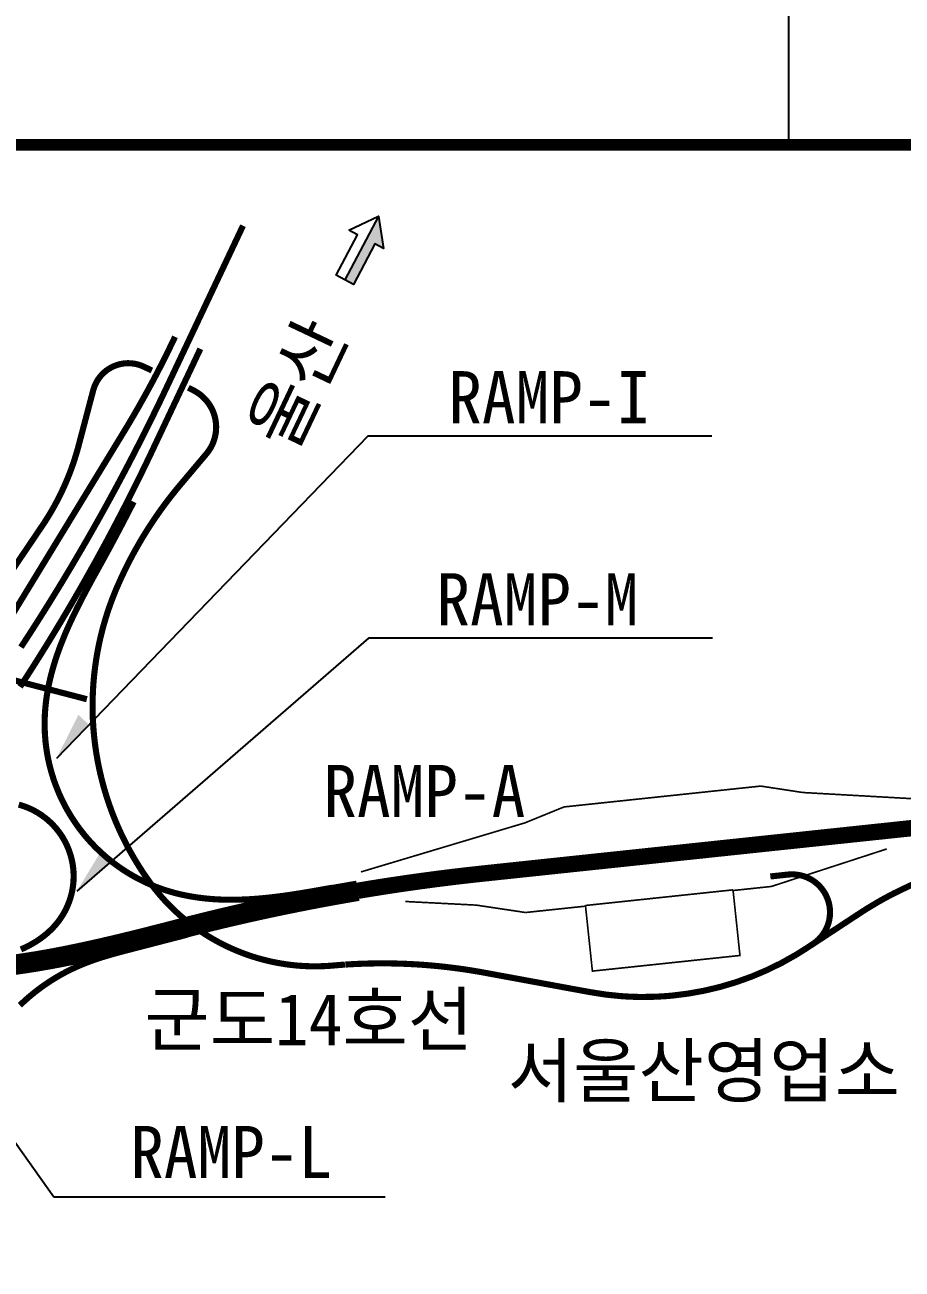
# Model space of a CAD drawing. Extents: x 221399 to 223677, y 223629 to 224581.
# Drawn here: x 222841.4 to 222908.7, y 224337.6 to 224433 of the extents above; entities that cross this region are included whole.
import ezdxf

# ---------------------------------------------------------------- set-up
doc = ezdxf.new("R2010")
doc.units = 0
doc.header["$MEASUREMENT"] = 0
doc.linetypes.add('HIDDEN', pattern=[0.375, 0.25, -0.125])
doc.layers.get('0').update_dxf_attribs({"linetype": 'CONTINUOUS'})
for name, color, linetype in [('CA-ALGN-RampA', 2, 'CONTINUOUS'), ('CA-ALGN-RampH', 2, 'CONTINUOUS'), ('CA-ALGN-RampI', 2, 'CONTINUOUS'), ('CA-ALGN-RampM', 2, 'CONTINUOUS'), ('CA-ALGN-RampN', 2, 'CONTINUOUS'), ('CA-ALGN-RampO', 2, 'CONTINUOUS'), ('CA-ALGN-국도7호선평면선형', 2, 'CONTINUOUS'), ('CA-ALGN-군도14', 2, 'CONTINUOUS'), ('CA-ALGN-군도이설1', 2, 'CONTINUOUS'), ('CA-ALGN-군도이설2', 2, 'CONTINUOUS'), ('CA-ALGN-두현IC', 2, 'CONTINUOUS'), ('CA-ALGN-현IC', 2, 'CONTINUOUS'), ('CA-ALGN-회차로', 2, 'CONTINUOUS'), ('CA-LEAL', 1, 'CONTINUOUS'), ('CA-TEXT', 3, 'CONTINUOUS'), ('CV-GRID-LINE', 1, 'CONTINUOUS'), ('CZ-LIN1', 7, 'CONTINUOUS'), ('CZ-SYMB', 2, 'CONTINUOUS'), ('CZ-TEXT', 3, 'CONTINUOUS')]:
    doc.layers.add(name, color=color, linetype=linetype)
doc.styles.add('돋움체', font='DotumChe.ttf')

# ---------------------------------------------------------------- blocks, each defined once
blk = doc.blocks.new('CZDIRA2')
blk.add_hatch(color=256).paths.add_polyline_path([(0, 0), (0, -2), (9.33, -2), (9.33, -4), (14.67, 0)])
blk.add_line((14.67, 0), (0, 0))
blk.add_lwpolyline([(9.33, 4), (14.67, 0), (9.33, -4), (9.33, -2), (0, -2), (0, 2), (9.33, 2)], close=True)

msp = doc.modelspace()

# ---------------------------------------------------------------- hatches: boundary and pattern name
at = {"layer": 'CA-LEAL'}
for points in [[(222845.512, 224380.105), (222846.318, 224379.325), (222843.813, 224376.736)], [(222847.337, 224369.794), (222848.079, 224368.954), (222845.379, 224366.569)]]:
    msp.add_hatch(color=256, dxfattribs=at).paths.add_polyline_path(points)

# ---------------------------------------------------------------- linework, layer by layer
at = {"layer": 'CA-ALGN-RampA', "const_width": 1.568}
msp.add_lwpolyline([(222840.598, 224360.936), (222840.668, 224360.946), (222840.918, 224360.981), (222841.169, 224361.017), (222841.419, 224361.055), (222841.669, 224361.094), (222841.918, 224361.133), (222842.168, 224361.174), (222842.418, 224361.215), (222842.667, 224361.258), (222842.916, 224361.301), (222843.165, 224361.345), (222843.414, 224361.39), (222843.663, 224361.436), (222843.911, 224361.483), (222844.16, 224361.531), (222844.408, 224361.579), (222844.656, 224361.629), (222844.904, 224361.679), (222845.152, 224361.729), (222845.399, 224361.781), (222845.647, 224361.833), (222845.894, 224361.885), (222846.141, 224361.939), (222846.388, 224361.993), (222846.635, 224362.047), (222846.882, 224362.103), (222847.129, 224362.158), (222847.375, 224362.215), (222847.622, 224362.272), (222847.868, 224362.329), (222848.114, 224362.387), (222848.36, 224362.445), (222848.606, 224362.504), (222848.852, 224362.563), (222849.098, 224362.623), (222849.344, 224362.682), (222849.589, 224362.743), (222849.835, 224362.803), (222850.08, 224362.864), (222850.326, 224362.925), (222850.571, 224362.987), (222850.816, 224363.049), (222851.062, 224363.111), (222851.307, 224363.173), (222851.552, 224363.235), (222851.797, 224363.298), (222852.042, 224363.361), (222852.287, 224363.423), (222852.532, 224363.486), (222852.777, 224363.55), (222853.022, 224363.613), (222853.267, 224363.676), (222853.511, 224363.739), (222853.661, 224363.778), (222853.681, 224363.783), (222853.926, 224363.846), (222854.171, 224363.909), (222854.416, 224363.971), (222854.661, 224364.033), (222854.907, 224364.094), (222855.152, 224364.155), (222855.398, 224364.216), (222855.643, 224364.276), (222855.889, 224364.336), (222856.135, 224364.396), (222856.381, 224364.455), (222856.627, 224364.514), (222856.873, 224364.572), (222857.119, 224364.63), (222857.365, 224364.687), (222857.612, 224364.745), (222857.858, 224364.801), (222858.105, 224364.858), (222858.351, 224364.914), (222858.598, 224364.969), (222858.845, 224365.025), (222859.092, 224365.079), (222859.339, 224365.134), (222859.586, 224365.188), (222859.833, 224365.241), (222860.08, 224365.295), (222860.327, 224365.347), (222860.575, 224365.4), (222860.822, 224365.452), (222861.07, 224365.503), (222861.318, 224365.555), (222861.565, 224365.606), (222861.813, 224365.656), (222862.061, 224365.706), (222862.309, 224365.756), (222862.557, 224365.805), (222862.805, 224365.854), (222863.054, 224365.902), (222863.302, 224365.95), (222863.55, 224365.998), (222863.799, 224366.045), (222864.047, 224366.092), (222864.296, 224366.139), (222864.545, 224366.185), (222864.793, 224366.231), (222865.042, 224366.276), (222865.291, 224366.321), (222865.54, 224366.365), (222865.789, 224366.409), (222866.038, 224366.453), (222866.287, 224366.496), (222866.537, 224366.539), (222866.786, 224366.582), (222866.935, 224366.607)], dxfattribs=at)
at = {"layer": 'CA-ALGN-RampH', "const_width": 0.47}
msp.add_lwpolyline([(222841.016, 224357.829), (222841.199, 224358.003), (222841.385, 224358.175), (222841.574, 224358.343), (222841.766, 224358.508), (222841.96, 224358.67), (222842.157, 224358.829), (222842.357, 224358.984), (222842.559, 224359.136), (222842.764, 224359.284), (222842.971, 224359.429), (222843.18, 224359.571), (222843.392, 224359.709), (222843.606, 224359.844), (222843.823, 224359.975), (222844.041, 224360.102), (222844.262, 224360.226), (222844.484, 224360.346), (222844.709, 224360.462), (222844.935, 224360.575), (222845.164, 224360.683), (222845.394, 224360.788), (222845.626, 224360.889), (222845.796, 224360.961), (222846.031, 224361.055), (222846.267, 224361.146), (222846.504, 224361.233), (222846.743, 224361.317), (222846.983, 224361.398), (222847.223, 224361.476), (222847.464, 224361.552), (222847.707, 224361.625), (222847.949, 224361.696), (222848.192, 224361.765), (222848.436, 224361.833), (222848.68, 224361.9), (222848.924, 224361.965), (222849.169, 224362.029), (222849.414, 224362.093), (222849.659, 224362.156), (222849.79, 224362.19), (222853.823, 224363.232)], dxfattribs=at)
at = {"layer": 'CA-ALGN-RampI', "const_width": 0.47}
msp.add_lwpolyline([(222864.966, 224366.84), (222864.718, 224366.796), (222864.469, 224366.751), (222864.22, 224366.706), (222863.971, 224366.662), (222863.722, 224366.618), (222863.472, 224366.574), (222863.223, 224366.531), (222862.974, 224366.489), (222862.724, 224366.448), (222862.475, 224366.407), (222862.225, 224366.367), (222861.975, 224366.329), (222861.725, 224366.291), (222861.475, 224366.255), (222861.224, 224366.22), (222860.973, 224366.186), (222860.723, 224366.154), (222860.472, 224366.124), (222860.22, 224366.095), (222859.969, 224366.068), (222859.717, 224366.043), (222859.465, 224366.02), (222859.213, 224365.999), (222858.961, 224365.98), (222858.709, 224365.963), (222858.456, 224365.949), (222858.204, 224365.938), (222857.951, 224365.928), (222857.698, 224365.922), (222857.445, 224365.918), (222857.192, 224365.918), (222856.939, 224365.92), (222856.686, 224365.925), (222856.434, 224365.933), (222856.181, 224365.945), (222855.928, 224365.96), (222855.676, 224365.978), (222855.424, 224366), (222855.173, 224366.025), (222854.921, 224366.055), (222854.671, 224366.088), (222854.42, 224366.124), (222854.171, 224366.165), (222853.922, 224366.21), (222853.674, 224366.259), (222853.427, 224366.312), (222853.18, 224366.37), (222852.935, 224366.431), (222852.691, 224366.498), (222852.448, 224366.568), (222852.438, 224366.571), (222852.196, 224366.647), (222851.957, 224366.727), (222851.718, 224366.811), (222851.481, 224366.9), (222851.246, 224366.994), (222851.013, 224367.092), (222850.782, 224367.194), (222850.553, 224367.301), (222850.325, 224367.412), (222850.1, 224367.527), (222849.877, 224367.646), (222849.656, 224367.77), (222849.438, 224367.897), (222849.222, 224368.029), (222849.009, 224368.165), (222848.798, 224368.305), (222848.59, 224368.449), (222848.385, 224368.597), (222848.183, 224368.748), (222847.983, 224368.903), (222847.786, 224369.063), (222847.593, 224369.225), (222847.402, 224369.392), (222847.215, 224369.562), (222847.031, 224369.735), (222846.85, 224369.912), (222846.673, 224370.092), (222846.499, 224370.276), (222846.329, 224370.463), (222846.162, 224370.653), (222845.998, 224370.846), (222845.839, 224371.042), (222845.683, 224371.241), (222845.531, 224371.443), (222845.383, 224371.648), (222845.238, 224371.856), (222845.098, 224372.066), (222844.961, 224372.279), (222844.829, 224372.495), (222844.701, 224372.713), (222844.577, 224372.933), (222844.457, 224373.156), (222844.341, 224373.381), (222844.229, 224373.608), (222844.122, 224373.837), (222844.019, 224374.068), (222843.921, 224374.301), (222843.827, 224374.536), (222843.737, 224374.772), (222843.652, 224375.01), (222843.572, 224375.25), (222843.496, 224375.491), (222843.424, 224375.734), (222843.357, 224375.978), (222843.295, 224376.223), (222843.237, 224376.469), (222843.184, 224376.716), (222843.136, 224376.964), (222843.092, 224377.214), (222843.053, 224377.463), (222843.019, 224377.714), (222842.989, 224377.965), (222842.965, 224378.217), (222842.945, 224378.469), (222842.93, 224378.722), (222842.919, 224378.974), (222842.913, 224379.227), (222842.912, 224379.48), (222842.916, 224379.733), (222842.92, 224379.846), (222842.93, 224380.099), (222842.946, 224380.352), (222842.966, 224380.604), (222842.99, 224380.855), (222843.019, 224381.107), (222843.052, 224381.357), (222843.089, 224381.608), (222843.131, 224381.857), (222843.176, 224382.106), (222843.225, 224382.354), (222843.278, 224382.601), (222843.334, 224382.848), (222843.394, 224383.094), (222843.458, 224383.338), (222843.524, 224383.582), (222843.594, 224383.825), (222843.667, 224384.067), (222843.744, 224384.309), (222843.823, 224384.549), (222843.904, 224384.788), (222843.989, 224385.027), (222844.076, 224385.264), (222844.166, 224385.501), (222844.258, 224385.736), (222844.352, 224385.971), (222844.448, 224386.205), (222844.547, 224386.437), (222844.648, 224386.669), (222844.75, 224386.901), (222844.855, 224387.131), (222844.961, 224387.36), (222845.069, 224387.589), (222845.178, 224387.817), (222845.289, 224388.045), (222845.401, 224388.271), (222845.515, 224388.497), (222845.629, 224388.723), (222845.745, 224388.948), (222845.862, 224389.172), (222845.98, 224389.396), (222846.098, 224389.619), (222846.218, 224389.842), (222846.338, 224390.065), (222846.458, 224390.287), (222846.579, 224390.509), (222846.701, 224390.731), (222846.823, 224390.952), (222846.945, 224391.174), (222847.067, 224391.395), (222847.19, 224391.617), (222847.195, 224391.626), (222847.195, 224391.626), (222847.317, 224391.847), (222847.439, 224392.069), (222847.561, 224392.291), (222847.682, 224392.513), (222847.802, 224392.735), (222847.923, 224392.958), (222848.043, 224393.18), (222848.162, 224393.403), (222848.282, 224393.626), (222848.401, 224393.849), (222848.519, 224394.073), (222848.637, 224394.296), (222848.755, 224394.52), (222848.873, 224394.744), (222848.99, 224394.968), (222849.106, 224395.193), (222849.223, 224395.417), (222849.338, 224395.642), (222849.454, 224395.867), (222849.569, 224396.092), (222849.684, 224396.318), (222849.741, 224396.429), (222849.741, 224396.429)], dxfattribs=at)
at = {"layer": 'CA-ALGN-RampM', "const_width": 0.47}
msp.add_lwpolyline([(222840.928, 224373.211), (222841.171, 224373.14), (222841.41, 224373.058), (222841.646, 224372.965), (222841.877, 224372.863), (222842.103, 224372.75), (222842.324, 224372.627), (222842.539, 224372.494), (222842.748, 224372.352), (222842.951, 224372.201), (222843.147, 224372.041), (222843.335, 224371.872), (222843.516, 224371.695), (222843.689, 224371.51), (222843.853, 224371.318), (222844.009, 224371.119), (222844.155, 224370.913), (222844.293, 224370.701), (222844.421, 224370.482), (222844.539, 224370.259), (222844.647, 224370.03), (222844.744, 224369.797), (222844.831, 224369.559), (222844.908, 224369.318), (222844.974, 224369.074), (222845.029, 224368.827), (222845.072, 224368.578), (222845.105, 224368.327), (222845.127, 224368.075), (222845.137, 224367.823), (222845.136, 224367.57), (222845.124, 224367.317), (222845.101, 224367.065), (222845.066, 224366.815), (222845.021, 224366.566), (222844.964, 224366.32), (222844.896, 224366.076), (222844.818, 224365.835), (222844.729, 224365.599), (222844.63, 224365.366), (222844.52, 224365.138), (222844.401, 224364.915), (222844.272, 224364.698), (222844.133, 224364.487), (222844.065, 224364.391), (222843.913, 224364.189), (222843.752, 224363.994), (222843.583, 224363.805), (222843.406, 224363.624), (222843.222, 224363.451), (222843.032, 224363.284), (222842.836, 224363.125), (222842.633, 224362.973), (222842.426, 224362.828), (222842.214, 224362.691), (222841.997, 224362.561), (222841.776, 224362.438), (222841.551, 224362.322), (222841.323, 224362.213), (222841.092, 224362.11)], dxfattribs=at)
at = {"layer": 'CA-ALGN-RampN', "const_width": 0.47}
msp.add_lwpolyline([(222841.028, 224382.243), (222841.166, 224382.455), (222841.304, 224382.667), (222841.441, 224382.879), (222841.578, 224383.092), (222841.715, 224383.304), (222841.852, 224383.517), (222841.988, 224383.731), (222842.123, 224383.944), (222842.259, 224384.158), (222842.394, 224384.371), (222842.529, 224384.585), (222842.663, 224384.8), (222842.797, 224385.014), (222842.93, 224385.229), (222843.064, 224385.444), (222843.197, 224385.659), (222843.329, 224385.875), (222843.461, 224386.09), (222843.593, 224386.306), (222843.724, 224386.522), (222843.856, 224386.738), (222843.986, 224386.955), (222844.117, 224387.172), (222844.247, 224387.389), (222844.376, 224387.606), (222844.506, 224387.823), (222844.634, 224388.041), (222844.763, 224388.259), (222844.891, 224388.477), (222845.019, 224388.695), (222845.147, 224388.913), (222845.274, 224389.132), (222845.4, 224389.351), (222845.527, 224389.57), (222845.653, 224389.789), (222845.778, 224390.009), (222845.904, 224390.228), (222846.029, 224390.448), (222846.153, 224390.668), (222846.277, 224390.889), (222846.401, 224391.109), (222846.524, 224391.33), (222846.648, 224391.551), (222846.77, 224391.772), (222846.893, 224391.993), (222847.015, 224392.215), (222847.136, 224392.437), (222847.257, 224392.659), (222847.378, 224392.881), (222847.499, 224393.103), (222847.619, 224393.326), (222847.739, 224393.549), (222847.858, 224393.772), (222847.977, 224393.995), (222848.096, 224394.218), (222848.214, 224394.442), (222848.332, 224394.665), (222848.449, 224394.889), (222848.566, 224395.114), (222848.683, 224395.338), (222848.799, 224395.562), (222848.915, 224395.787), (222849.031, 224396.012), (222849.146, 224396.237), (222849.261, 224396.463), (222849.376, 224396.688), (222849.49, 224396.914), (222849.604, 224397.14), (222849.717, 224397.366), (222849.83, 224397.592), (222849.943, 224397.818), (222850.055, 224398.045), (222850.167, 224398.272), (222850.278, 224398.499), (222850.389, 224398.726), (222850.5, 224398.954), (222850.61, 224399.181), (222850.72, 224399.409), (222850.83, 224399.637), (222850.939, 224399.865), (222851.048, 224400.093), (222851.157, 224400.322), (222851.22, 224400.456), (222854.859, 224408.159)], dxfattribs=at)
at = {"layer": 'CA-ALGN-RampO', "const_width": 0.47}
msp.add_lwpolyline([(222852.917, 224409.08), (222852.917, 224409.08), (222852.809, 224408.851), (222852.699, 224408.623), (222852.59, 224408.395), (222852.479, 224408.168), (222852.368, 224407.941), (222852.255, 224407.714), (222852.143, 224407.488), (222852.029, 224407.262), (222851.915, 224407.036), (222851.8, 224406.811), (222851.684, 224406.586), (222851.568, 224406.362), (222851.451, 224406.137), (222851.333, 224405.914), (222851.214, 224405.69), (222851.095, 224405.467), (222850.975, 224405.245), (222850.854, 224405.022), (222850.732, 224404.801), (222850.61, 224404.579), (222850.487, 224404.358), (222850.364, 224404.138), (222850.239, 224403.917), (222850.114, 224403.697), (222849.988, 224403.478), (222849.862, 224403.259), (222849.735, 224403.04), (222849.607, 224402.822), (222849.478, 224402.604), (222849.349, 224402.387), (222849.219, 224402.17), (222849.088, 224401.954), (222848.957, 224401.737), (222848.951, 224401.727), (222837.035, 224382.204)], dxfattribs=at)
at = {"layer": 'CA-ALGN-국도7호선평면선형', "const_width": 0.47}
msp.add_lwpolyline([(222841.097, 224385.285), (222841.236, 224385.496), (222841.374, 224385.708), (222841.512, 224385.92), (222841.65, 224386.132), (222841.787, 224386.344), (222841.924, 224386.557), (222842.061, 224386.77), (222842.197, 224386.983), (222842.333, 224387.196), (222842.469, 224387.409), (222842.604, 224387.623), (222842.739, 224387.837), (222842.874, 224388.051), (222843.008, 224388.265), (222843.142, 224388.48), (222843.276, 224388.694), (222843.409, 224388.909), (222843.542, 224389.124), (222843.675, 224389.34), (222843.807, 224389.555), (222843.939, 224389.771), (222844.071, 224389.987), (222844.203, 224390.203), (222844.334, 224390.419), (222844.464, 224390.636), (222844.595, 224390.852), (222844.725, 224391.069), (222844.854, 224391.286), (222844.984, 224391.504), (222845.113, 224391.721), (222845.242, 224391.939), (222845.37, 224392.157), (222845.498, 224392.375), (222845.626, 224392.593), (222845.753, 224392.812), (222845.88, 224393.031), (222846.007, 224393.249), (222846.133, 224393.468), (222846.259, 224393.688), (222846.385, 224393.907), (222846.51, 224394.127), (222846.635, 224394.347), (222846.76, 224394.567), (222846.884, 224394.787), (222847.008, 224395.007), (222847.132, 224395.228), (222847.255, 224395.449), (222847.378, 224395.67), (222847.501, 224395.891), (222847.623, 224396.112), (222847.745, 224396.334), (222847.867, 224396.556), (222847.988, 224396.778), (222848.109, 224397), (222848.23, 224397.222), (222848.35, 224397.445), (222848.47, 224397.667), (222848.589, 224397.89), (222848.709, 224398.113), (222848.827, 224398.336), (222848.946, 224398.56), (222849.064, 224398.783), (222849.182, 224399.007), (222849.3, 224399.231), (222849.417, 224399.455), (222849.534, 224399.68), (222849.65, 224399.904), (222849.766, 224400.129), (222849.882, 224400.354), (222849.997, 224400.579), (222850.112, 224400.804), (222850.227, 224401.029), (222850.342, 224401.255), (222850.456, 224401.481), (222850.569, 224401.707), (222850.683, 224401.933), (222850.796, 224402.159), (222850.908, 224402.385), (222851.021, 224402.612), (222851.133, 224402.839), (222851.244, 224403.066), (222851.355, 224403.293), (222851.466, 224403.52), (222851.577, 224403.748), (222851.687, 224403.975), (222851.797, 224404.203), (222851.906, 224404.431), (222852.016, 224404.659), (222852.124, 224404.887), (222852.233, 224405.116), (222852.306, 224405.269), (222858.13, 224417.597)], dxfattribs=at)
at = {"layer": 'CA-ALGN-군도14', "linetype": 'HIDDEN', "const_width": 0.47, "flags": 128}
msp.add_lwpolyline([(222978.249, 224323.029), (222977.265, 224323.823), (222976.281, 224324.617), (222975.297, 224325.411), (222974.313, 224326.205), (222973.329, 224326.999), (222972.344, 224327.793), (222971.36, 224328.588), (222970.376, 224329.382), (222969.392, 224330.176), (222968.408, 224330.97), (222967.424, 224331.764), (222966.44, 224332.558), (222965.948, 224332.955), (222965.751, 224333.114), (222965.652, 224333.193), (222965.505, 224333.313), (222965.456, 224333.352), (222965.308, 224333.471), (222965.259, 224333.511), (222964.471, 224334.146), (222963.487, 224334.941), (222962.503, 224335.735), (222961.519, 224336.529), (222960.535, 224337.323), (222960.476, 224337.371), (222960.279, 224337.529), (222960.279, 224337.529), (222959.551, 224338.117), (222959.528, 224338.135), (222958.535, 224338.869), (222957.458, 224339.531), (222956.327, 224340.096), (222955.151, 224340.561), (222953.94, 224340.922), (222952.701, 224341.176), (222952.4, 224341.222), (222951.449, 224341.354), (222950.197, 224341.528), (222948.944, 224341.702), (222947.692, 224341.877), (222946.439, 224342.051), (222945.187, 224342.225), (222945.099, 224342.237), (222943.946, 224342.467), (222942.746, 224342.861), (222941.603, 224343.401), (222940.537, 224344.08), (222939.564, 224344.886), (222938.699, 224345.807), (222937.956, 224346.83), (222937.346, 224347.936), (222936.878, 224349.11), (222936.629, 224350.011), (222936.556, 224350.332), (222936.275, 224351.565), (222935.994, 224352.798), (222935.924, 224353.107), (222935.84, 224353.477), (222935.713, 224354.031), (222935.657, 224354.278), (222935.433, 224355.264), (222935.32, 224355.758), (222935.152, 224356.497), (222934.889, 224357.65), (222934.871, 224357.73), (222934.532, 224358.948), (222934.094, 224360.134), (222933.864, 224360.655), (222933.811, 224360.769), (222933.783, 224360.826), (222933.701, 224360.997), (222933.644, 224361.11), (222933.558, 224361.279), (222933.499, 224361.391), (222932.928, 224362.375), (222932.21, 224363.416), (222931.616, 224364.155), (222931.407, 224364.393), (222930.663, 224365.168), (222930.526, 224365.299), (222929.573, 224366.129), (222929.274, 224366.363), (222928.554, 224366.877), (222927.476, 224367.538), (222926.804, 224367.89), (222926.633, 224367.973), (222926.347, 224368.106), (222925.174, 224368.579), (222923.966, 224368.952), (222922.732, 224369.223), (222921.478, 224369.391), (222920.216, 224369.454), (222919.259, 224369.432), (222919.245, 224369.431), (222918.952, 224369.413), (222918.196, 224369.353), (222917.693, 224369.302), (222917.63, 224369.295), (222917.567, 224369.288), (222916.439, 224369.134), (222915.195, 224368.909), (222913.962, 224368.628), (222912.743, 224368.292), (222911.541, 224367.901), (222910.357, 224367.456), (222909.195, 224366.958), (222908.056, 224366.408), (222907.386, 224366.054), (222907.054, 224365.869), (222906.999, 224365.838), (222906.944, 224365.807), (222906.725, 224365.681), (222905.967, 224365.224), (222905.86, 224365.156), (222905.593, 224364.986), (222905.447, 224364.89), (222905.223, 224364.744), (222905.117, 224364.674), (222904.906, 224364.535), (222904.8, 224364.466), (222903.743, 224363.772), (222902.686, 224363.078), (222901.629, 224362.384), (222901.342, 224362.197), (222900.561, 224361.706), (222899.46, 224361.086), (222898.325, 224360.528), (222897.161, 224360.034), (222895.971, 224359.606), (222894.76, 224359.244), (222893.53, 224358.95), (222892.286, 224358.724), (222891.031, 224358.568), (222890.527, 224358.526), (222889.896, 224358.488), (222889.77, 224358.482), (222888.695, 224358.465), (222888.506, 224358.467), (222887.874, 224358.485), (222887.495, 224358.505), (222887.242, 224358.521), (222887.053, 224358.535), (222885.984, 224358.645), (222884.741, 224358.838), (222884.735, 224358.84), (222883.491, 224359.068), (222882.247, 224359.296), (222881.003, 224359.525), (222879.76, 224359.753), (222879.138, 224359.868), (222878.516, 224359.982), (222876.61, 224360.332), (222876.361, 224360.377), (222876.112, 224360.42), (222875.863, 224360.462), (222875.613, 224360.503), (222875.363, 224360.542), (222875.113, 224360.58), (222874.863, 224360.616), (222874.613, 224360.65), (222874.362, 224360.684), (222874.111, 224360.715), (222873.86, 224360.746), (222873.609, 224360.775), (222873.357, 224360.802), (222873.106, 224360.828), (222872.854, 224360.852), (222872.602, 224360.875), (222872.35, 224360.896), (222872.098, 224360.916), (222871.846, 224360.935), (222871.593, 224360.952), (222871.341, 224360.967), (222871.088, 224360.981), (222870.836, 224360.994), (222870.583, 224361.005), (222870.33, 224361.015), (222870.077, 224361.023), (222869.825, 224361.029), (222869.572, 224361.035), (222869.319, 224361.038), (222869.066, 224361.04), (222868.813, 224361.041), (222868.56, 224361.04), (222868.307, 224361.038), (222868.054, 224361.034), (222867.802, 224361.029), (222867.549, 224361.022), (222867.296, 224361.014), (222867.043, 224361.005), (222866.791, 224360.993), (222866.538, 224360.981), (222866.285, 224360.967), (222866.033, 224360.951), (222865.976, 224360.947)], dxfattribs=at)
at = {"layer": 'CA-ALGN-군도이설1', "const_width": 0.47}
msp.add_lwpolyline([(222865.947, 224360.945), (222865.781, 224360.934), (222865.528, 224360.915), (222865.276, 224360.895), (222865.032, 224360.874), (222865.032, 224360.874), (222864.779, 224360.854), (222864.527, 224360.838), (222864.274, 224360.826), (222864.022, 224360.818), (222863.769, 224360.814), (222863.516, 224360.814), (222863.263, 224360.819), (222863.01, 224360.827), (222862.758, 224360.839), (222862.505, 224360.856), (222862.253, 224360.876), (222862.001, 224360.901), (222861.75, 224360.93), (222861.499, 224360.962), (222861.249, 224360.999), (222861, 224361.04), (222860.751, 224361.085), (222860.503, 224361.134), (222860.255, 224361.186), (222860.009, 224361.243), (222859.763, 224361.304), (222859.519, 224361.369), (222859.275, 224361.437), (222859.033, 224361.51), (222858.792, 224361.586), (222858.552, 224361.667), (222858.314, 224361.751), (222858.077, 224361.839), (222857.841, 224361.931), (222857.607, 224362.027), (222857.374, 224362.126), (222857.143, 224362.229), (222856.914, 224362.336), (222856.687, 224362.447), (222856.461, 224362.561), (222856.237, 224362.679), (222856.015, 224362.8), (222855.795, 224362.925), (222855.578, 224363.053), (222855.362, 224363.185), (222855.148, 224363.321), (222854.937, 224363.46), (222854.728, 224363.602), (222854.521, 224363.748), (222854.317, 224363.897), (222854.115, 224364.049), (222853.915, 224364.204), (222853.718, 224364.363), (222853.524, 224364.525), (222853.332, 224364.69), (222853.143, 224364.858), (222852.957, 224365.029), (222852.773, 224365.203), (222852.593, 224365.38), (222852.415, 224365.56), (222852.24, 224365.742), (222852.068, 224365.928), (222851.899, 224366.116), (222851.733, 224366.307), (222851.571, 224366.501), (222851.411, 224366.697), (222851.254, 224366.895), (222851.101, 224367.097), (222850.951, 224367.3), (222850.855, 224367.435), (222850.821, 224367.483), (222850.676, 224367.69), (222850.533, 224367.899), (222850.393, 224368.109), (222850.255, 224368.321), (222850.119, 224368.534), (222849.986, 224368.749), (222849.855, 224368.966), (222849.726, 224369.183), (222849.6, 224369.403), (222849.476, 224369.623), (222849.355, 224369.845), (222849.236, 224370.068), (222849.119, 224370.293), (222849.005, 224370.518), (222848.894, 224370.745), (222848.785, 224370.974), (222848.678, 224371.203), (222848.574, 224371.434), (222848.473, 224371.665), (222848.374, 224371.898), (222848.278, 224372.132), (222848.184, 224372.367), (222848.093, 224372.603), (222848.004, 224372.84), (222847.918, 224373.078), (222847.835, 224373.316), (222847.754, 224373.556), (222847.676, 224373.797), (222847.601, 224374.038), (222847.528, 224374.28), (222847.458, 224374.523), (222847.391, 224374.767), (222847.326, 224375.011), (222847.264, 224375.257), (222847.205, 224375.502), (222847.148, 224375.749), (222847.094, 224375.996), (222847.043, 224376.244), (222846.994, 224376.492), (222846.949, 224376.741), (222846.906, 224376.99), (222846.865, 224377.24), (222846.828, 224377.49), (222846.793, 224377.74), (222846.761, 224377.991), (222846.732, 224378.242), (222846.705, 224378.494), (222846.681, 224378.746), (222846.66, 224378.998), (222846.642, 224379.25), (222846.627, 224379.502), (222846.614, 224379.755), (222846.604, 224380.008), (222846.597, 224380.261), (222846.593, 224380.513), (222846.591, 224380.766), (222846.593, 224381.019), (222846.597, 224381.272), (222846.603, 224381.525), (222846.613, 224381.778), (222846.625, 224382.03), (222846.64, 224382.283), (222846.658, 224382.535), (222846.679, 224382.787), (222846.703, 224383.039), (222846.729, 224383.29), (222846.758, 224383.542), (222846.789, 224383.793), (222846.824, 224384.043), (222846.861, 224384.293), (222846.901, 224384.543), (222846.944, 224384.792), (222846.989, 224385.041), (222847.037, 224385.289), (222847.088, 224385.537), (222847.142, 224385.784), (222847.198, 224386.031), (222847.257, 224386.277), (222847.319, 224386.522), (222847.384, 224386.767), (222847.451, 224387.01), (222847.521, 224387.253), (222847.593, 224387.496), (222847.668, 224387.737), (222847.746, 224387.978), (222847.826, 224388.218), (222847.909, 224388.457), (222847.995, 224388.695), (222848.083, 224388.932), (222848.174, 224389.168), (222848.268, 224389.403), (222848.364, 224389.637), (222848.462, 224389.869), (222848.563, 224390.099), (222848.592, 224390.164), (222848.695, 224390.395), (222848.8, 224390.625), (222848.907, 224390.854), (222849.016, 224391.083), (222849.127, 224391.31), (222849.239, 224391.537), (222849.353, 224391.762), (222849.469, 224391.987), (222849.587, 224392.211), (222849.707, 224392.434), (222849.828, 224392.655), (222849.952, 224392.876), (222850.077, 224393.096), (222850.203, 224393.315), (222850.332, 224393.533), (222850.462, 224393.75), (222850.594, 224393.965), (222850.728, 224394.18), (222850.863, 224394.394), (222851, 224394.606), (222851.139, 224394.818), (222851.28, 224395.028), (222851.422, 224395.237), (222851.566, 224395.445), (222851.711, 224395.652), (222851.858, 224395.858), (222852.007, 224396.062), (222852.157, 224396.266), (222852.309, 224396.468), (222852.463, 224396.669), (222852.618, 224396.868), (222852.775, 224397.067), (222852.933, 224397.264), (222853.093, 224397.46), (222853.255, 224397.654), (222853.325, 224397.738), (222855.325, 224400.11), (222855.48, 224400.31), (222855.618, 224400.521), (222855.74, 224400.743), (222855.843, 224400.974), (222855.927, 224401.212), (222855.992, 224401.457), (222856.038, 224401.705), (222856.063, 224401.957), (222856.068, 224402.21), (222856.053, 224402.462), (222856.018, 224402.712), (222855.963, 224402.959), (222855.888, 224403.201), (222855.794, 224403.436), (222855.682, 224403.662), (222855.552, 224403.879), (222855.405, 224404.085), (222855.243, 224404.278), (222855.065, 224404.458), (222854.873, 224404.623), (222854.669, 224404.772), (222854.454, 224404.905), (222854.356, 224404.957), (222853.937, 224405.173)], dxfattribs=at)
at = {"layer": 'CA-ALGN-군도이설2', "const_width": 0.47}
for points in [[(222851.139, 224406.496), (222850.519, 224406.789), (222850.285, 224406.886), (222850.044, 224406.962), (222849.797, 224407.016), (222849.546, 224407.047), (222849.294, 224407.055), (222849.041, 224407.04), (222848.791, 224407.003), (222848.546, 224406.942), (222848.307, 224406.86), (222848.076, 224406.756), (222847.856, 224406.632), (222847.648, 224406.489), (222847.453, 224406.327), (222847.275, 224406.148), (222847.113, 224405.954), (222846.97, 224405.745), (222846.846, 224405.525), (222846.742, 224405.294), (222846.66, 224405.055), (222846.64, 224404.983), (222845.523, 224400.748), (222845.457, 224400.504), (222845.388, 224400.26), (222845.316, 224400.018), (222845.24, 224399.777), (222845.162, 224399.536), (222845.081, 224399.296), (222844.997, 224399.058), (222844.91, 224398.821), (222844.82, 224398.584), (222844.727, 224398.349), (222844.631, 224398.115), (222844.532, 224397.882), (222844.43, 224397.651), (222844.325, 224397.421), (222844.218, 224397.192), (222844.107, 224396.964), (222843.994, 224396.738), (222843.878, 224396.513), (222843.759, 224396.29), (222843.638, 224396.068), (222843.513, 224395.848), (222843.386, 224395.629), (222843.256, 224395.412), (222843.124, 224395.197), (222842.988, 224394.983), (222842.851, 224394.771), (222842.723, 224394.581), (222839.818, 224390.282)], [(222836.415, 224383.826), (222846.154, 224381.293)]]:
    msp.add_lwpolyline(points, dxfattribs=at)
at = {"layer": 'CA-ALGN-두현IC', "linetype": 'HIDDEN', "const_width": 1.255, "flags": 128}
msp.add_lwpolyline([(222866.935, 224366.607), (222867.035, 224366.624), (222867.285, 224366.666), (222867.534, 224366.707), (222867.784, 224366.748), (222868.033, 224366.788), (222868.283, 224366.828), (222868.533, 224366.868), (222868.783, 224366.908), (222869.033, 224366.946), (222869.283, 224366.985), (222869.533, 224367.023), (222869.783, 224367.061), (222870.033, 224367.098), (222870.283, 224367.135), (222870.533, 224367.172), (222870.784, 224367.208), (222871.034, 224367.243), (222871.284, 224367.279), (222871.535, 224367.314), (222871.785, 224367.348), (222872.036, 224367.382), (222872.287, 224367.416), (222872.537, 224367.449), (222872.788, 224367.482), (222873.039, 224367.515), (222873.29, 224367.547), (222873.541, 224367.579), (222873.792, 224367.61), (222874.043, 224367.641), (222874.294, 224367.672), (222874.545, 224367.702), (222874.796, 224367.731), (222875.047, 224367.761), (222875.299, 224367.79), (222875.55, 224367.818), (222875.801, 224367.846), (222876.053, 224367.874), (222876.304, 224367.901), (222876.556, 224367.928), (222876.602, 224367.933), (222881.962, 224368.501), (222881.962, 224368.501), (222882.591, 224368.567), (222883.22, 224368.634), (222883.848, 224368.701), (222884.477, 224368.767), (222885.106, 224368.834), (222885.735, 224368.9), (222886.364, 224368.967), (222886.992, 224369.033), (222887.621, 224369.1), (222888.25, 224369.167), (222888.879, 224369.233), (222889.507, 224369.3), (222890.136, 224369.366), (222890.765, 224369.433), (222891.394, 224369.5), (222892.022, 224369.566), (222892.651, 224369.633), (222893.28, 224369.699), (222893.909, 224369.766), (222894.537, 224369.833), (222895.166, 224369.899), (222895.795, 224369.966), (222896.424, 224370.032), (222897.053, 224370.099), (222897.681, 224370.166), (222898.31, 224370.232), (222898.939, 224370.299), (222899.568, 224370.365), (222900.196, 224370.432), (222900.825, 224370.498), (222901.454, 224370.565), (222902.083, 224370.632), (222902.711, 224370.698), (222903.34, 224370.765), (222903.969, 224370.831), (222904.598, 224370.898), (222905.227, 224370.965), (222905.855, 224371.031), (222906.484, 224371.098), (222907.113, 224371.164), (222907.742, 224371.231), (222908.37, 224371.298), (222908.999, 224371.364), (222909.628, 224371.431), (222910.257, 224371.497), (222910.885, 224371.564), (222911.514, 224371.631), (222912.143, 224371.697), (222912.772, 224371.764), (222913.4, 224371.83), (222914.029, 224371.897), (222914.658, 224371.963), (222915.287, 224372.03), (222915.916, 224372.097), (222916.544, 224372.163), (222917.173, 224372.23), (222917.802, 224372.296), (222918.431, 224372.363), (222919.059, 224372.43), (222919.688, 224372.496), (222920.317, 224372.563), (222920.946, 224372.629), (222921.574, 224372.696), (222922.203, 224372.763), (222922.832, 224372.829), (222923.461, 224372.896), (222924.089, 224372.962), (222924.718, 224373.029), (222925.347, 224373.095), (222925.976, 224373.162), (222926.605, 224373.229), (222927.233, 224373.295), (222927.862, 224373.362), (222928.491, 224373.428), (222929.12, 224373.495), (222929.748, 224373.562), (222930.377, 224373.628), (222931.006, 224373.695), (222931.635, 224373.761), (222932.263, 224373.828), (222932.892, 224373.895), (222933.521, 224373.961), (222934.15, 224374.028), (222934.779, 224374.094), (222935.407, 224374.161), (222936.036, 224374.228), (222936.665, 224374.294), (222937.294, 224374.361), (222937.922, 224374.427), (222938.473, 224374.486), (222938.551, 224374.494), (222939.18, 224374.56), (222939.809, 224374.624), (222940.438, 224374.684), (222941.068, 224374.738), (222941.699, 224374.783), (222942.33, 224374.819), (222942.962, 224374.843), (222943.594, 224374.853), (222944.227, 224374.847), (222944.858, 224374.823), (222945.489, 224374.78), (222946.118, 224374.714), (222946.744, 224374.626), (222947.366, 224374.512), (222947.982, 224374.371), (222948.591, 224374.202), (222949.191, 224374.002), (222949.707, 224373.802), (222949.78, 224373.771), (222950.355, 224373.508), (222950.914, 224373.213), (222951.456, 224372.888), (222951.979, 224372.533), (222952.482, 224372.15), (222952.963, 224371.74), (222953.42, 224371.303), (222953.852, 224370.841), (222954.258, 224370.357), (222954.636, 224369.85), (222954.986, 224369.324), (222955.306, 224368.778), (222955.505, 224368.4), (222955.505, 224368.4), (222955.505, 224368.4)], dxfattribs=at)
at = {"layer": 'CA-ALGN-현IC', "linetype": 'HIDDEN', "ltscale": 0.5, "const_width": 0.126, "flags": 128}
for points in [[(222882.754, 224373.035), (222897.844, 224374.633)], [(222897.844, 224374.633), (222901.076, 224374.139)], [(222913.996, 224373.413), (222901.076, 224374.139)], [(222882.754, 224373.035), (222879.758, 224371.815)], [(222879.758, 224371.815), (222867.18, 224368.052)], [(222898.657, 224366.937), (222907.51, 224369.814)], [(222884.396, 224365.478), (222895.714, 224366.676)], [(222884.402, 224365.427), (222884.929, 224360.448), (222896.247, 224361.646), (222895.714, 224366.676)], [(222895.72, 224366.626), (222898.657, 224366.937)], [(222870.576, 224365.785), (222876.019, 224365.507)], [(222876.019, 224365.507), (222879.796, 224364.94)], [(222879.796, 224364.94), (222884.402, 224365.427)]]:
    msp.add_lwpolyline(points, dxfattribs=at)
at = {"layer": 'CA-ALGN-회차로', "linetype": 'HIDDEN', "const_width": 0.47, "flags": 128}
msp.add_lwpolyline([(222898.578, 224367.704), (222898.829, 224367.731), (222899.081, 224367.758), (222899.332, 224367.784), (222899.584, 224367.811), (222899.835, 224367.838), (222899.941, 224367.849), (222900.087, 224367.861), (222900.34, 224367.863), (222900.592, 224367.844), (222900.842, 224367.803), (222901.087, 224367.741), (222901.325, 224367.658), (222901.556, 224367.554), (222901.777, 224367.43), (222901.986, 224367.288), (222902.181, 224367.128), (222902.319, 224366.998), (222902.363, 224366.952), (222902.528, 224366.761), (222902.676, 224366.556), (222902.806, 224366.339), (222902.841, 224366.272), (222902.916, 224366.111), (222903.006, 224365.875), (222903.076, 224365.632), (222903.124, 224365.384), (222903.131, 224365.334), (222903.15, 224365.132), (222903.154, 224364.879), (222903.137, 224364.627), (222903.097, 224364.377), (222903.069, 224364.254), (222903.036, 224364.132), (222902.954, 224363.893), (222902.851, 224363.662), (222902.729, 224363.441), (222902.588, 224363.231), (222902.429, 224363.034), (222902.254, 224362.852), (222902.064, 224362.685), (222901.86, 224362.536), (222901.843, 224362.525), (222901.648, 224362.397), (222901.437, 224362.258), (222901.417, 224362.246)], dxfattribs=at)
at = {"layer": 'CA-LEAL'}
for p, q in [((222867.71, 224401.46), (222843.813, 224376.736)), ((222894.099, 224401.46), (222867.71, 224401.46)), ((222867.755, 224385.972), (222845.379, 224366.569)), ((222894.143, 224385.972), (222867.755, 224385.972)), ((222843.608, 224343.114), (222835.845, 224354.045)), ((222869.035, 224343.114), (222843.608, 224343.114))]:
    msp.add_line(p, q, dxfattribs=at)
at = {"layer": 'CV-GRID-LINE'}
msp.add_lwpolyline([(222900, 224423.801), (222900, 224580)], dxfattribs=at)
at = {"layer": 'CZ-LIN1', "const_width": 0.895}
msp.add_lwpolyline([(222730.859, 224283.684), (222985.48, 224283.684), (222985.48, 224423.801), (222730.859, 224423.801)], close=True, dxfattribs=at)

# ---------------------------------------------------------------- block references
at = {"layer": 'CZ-SYMB', "xscale": 0.3763583999874512, "yscale": 0.3763584000189439, "zscale": 0.3763584, "rotation": 62.08197711552744}
msp.add_blockref('CZDIRA2', (222865.933, 224413.451), dxfattribs=at)

# ---------------------------------------------------------------- texts
at = {"layer": 'CA-TEXT', "style": '돋움체'}
for s, p in [('RAMP-I', (222873.87, 224402.448, -220.729)), ('RAMP-M', (222872.962, 224386.959, -220.729)), ('RAMP-A', (222864.288, 224372.262, -73.576)), ('군도14호선', (222850.558, 224354.745, -220.729)), ('서울산영업소', (222878.439, 224350.813, -220.729)), ('RAMP-L', (222849.473, 224344.583, -147.153))]:
    msp.add_text(s, height=3.9961, dxfattribs=at).set_placement(p)
at = {"layer": 'CZ-TEXT', "style": '돋움체'}
msp.add_text('울산', height=3.9961, rotation=64.5941, dxfattribs=at).set_placement((222861.941, 224400.131, -10.511))

doc.saveas('drawing.dxf')
